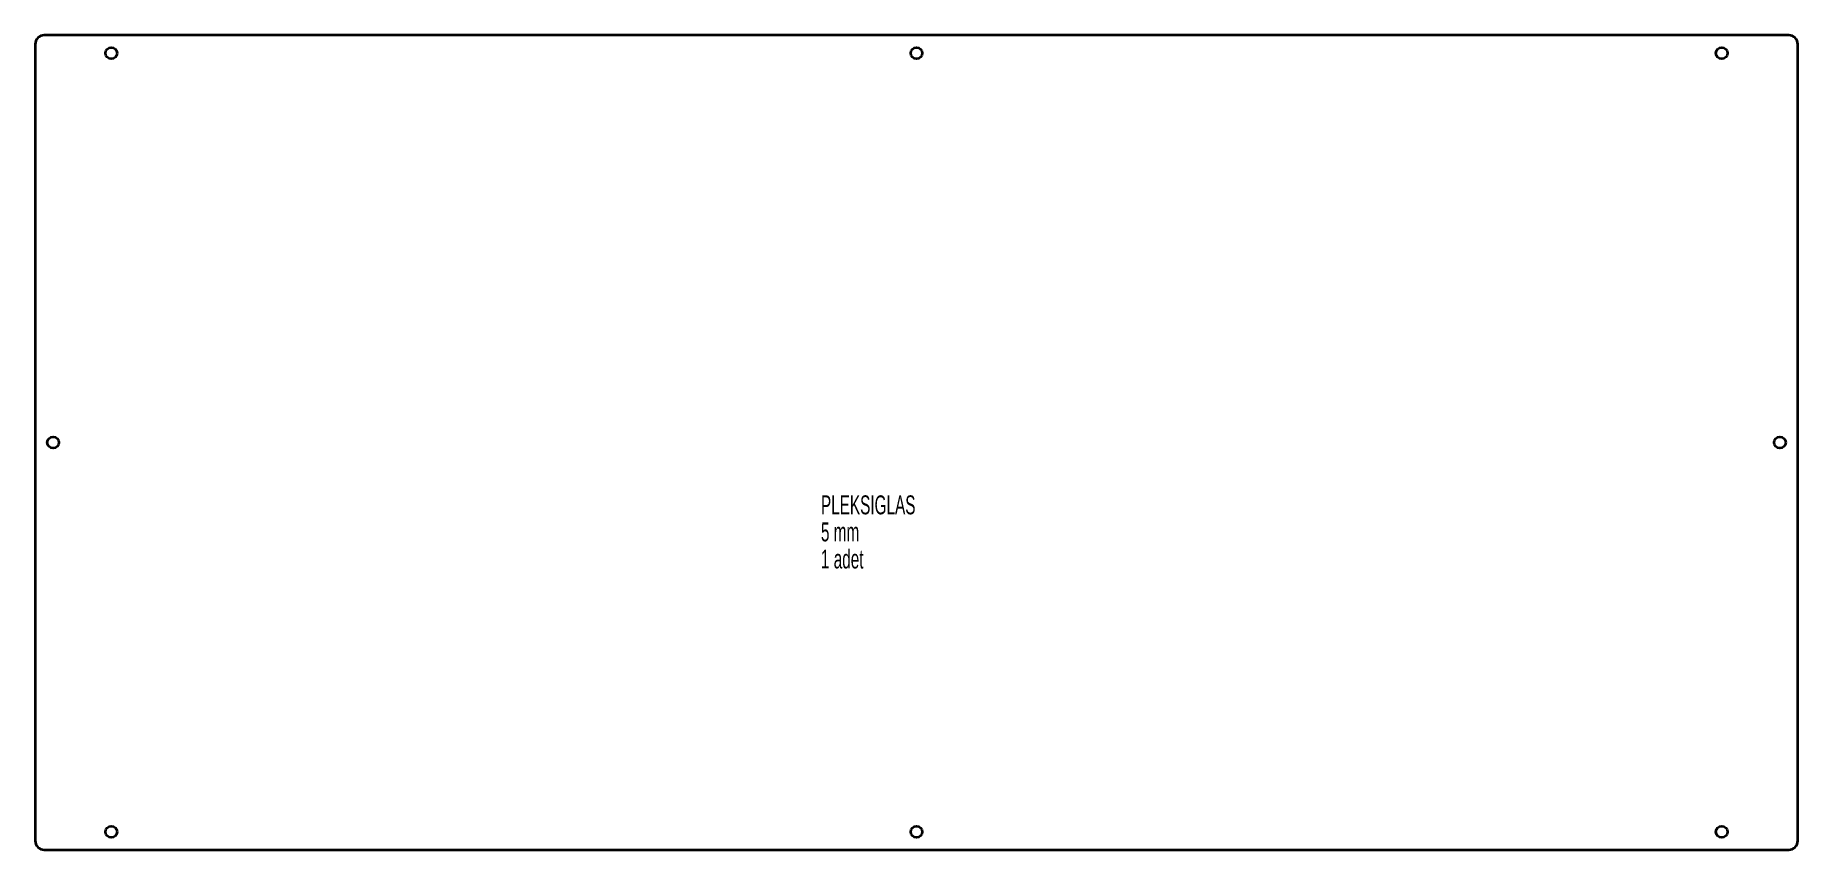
# Model space of a CAD drawing. Header units: millimetres. Extents: x -344 to 641, y -211 to 244.
import ezdxf

# ---------------------------------------------------------------- set-up
doc = ezdxf.new("R2010")
doc.units = ezdxf.units.MM
doc.styles.add('SLDTEXTSTYLE0', font='TXT', dxfattribs={"width": 0.605})

msp = doc.modelspace()

# ---------------------------------------------------------------- linework, layer by layer
at = {"color": 7, "linetype": 'Continuous', "lineweight": 35}
for p, q in [((-343.66, 238.64), (-343.66, -206.36)), ((636.34, 243.64), (-338.66, 243.64)), ((641.34, -206.36), (641.34, 238.64)), ((-338.66, -211.36), (636.34, -211.36))]:
    msp.add_line(p, q, dxfattribs=at)
for centre in [(-301.16, 233.64), (148.84, 233.64), (598.84, 233.64), (-333.66, 16.14), (631.34, 16.14), (-301.16, -201.36), (148.84, -201.36), (598.84, -201.36)]:
    msp.add_circle(centre, 3.25, dxfattribs=at)
for centre, start, end in [((-338.66, 238.64), 90, 180), ((636.34, 238.64), 360, 90), ((-338.66, -206.36), 180, 270), ((636.34, -206.36), 270, 0)]:
    msp.add_arc(centre, 5, start, end, dxfattribs=at)

# ---------------------------------------------------------------- texts
at = {"color": 7, "linetype": 'Continuous', "lineweight": 0, "char_height": 10.583, "attachment_point": 1, "style": 'SLDTEXTSTYLE0'}
for s, insert in [('PLEKSIGLAS', (95.44, -13.41)), ('5 mm', (95.44, -28.53)), ('1 adet', (95.44, -43.64))]:
    msp.add_mtext(s, dxfattribs=dict(at, insert=insert))

doc.saveas('drawing.dxf')
